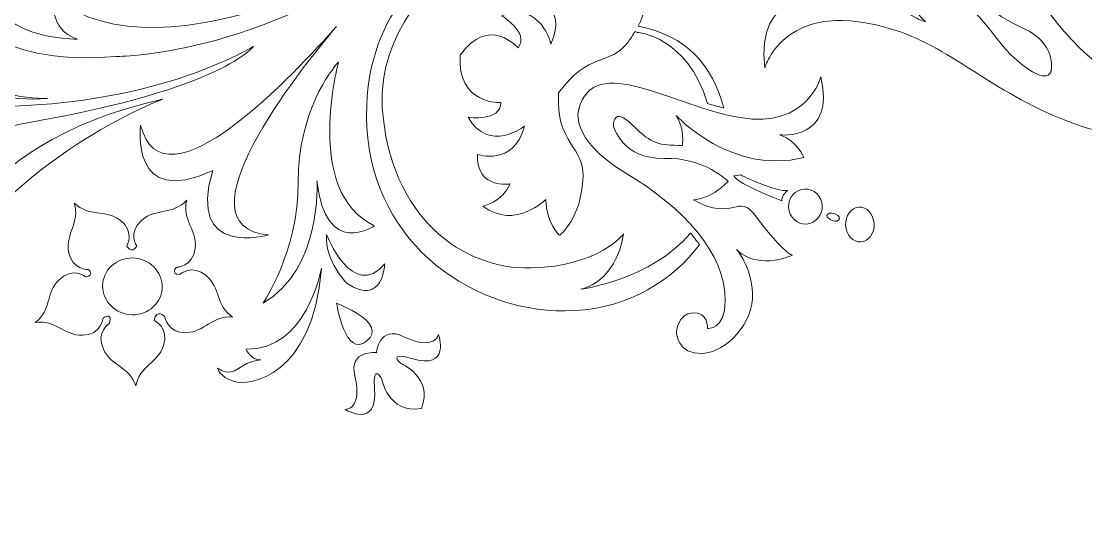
# Model space of a CAD drawing. Header units: millimetres. Extents: x -1420 to -489, y -454 to 898.
# Drawn here: x -693.1 to -604.5, y -260.8 to -218.6 of the extents above; entities that cross this region are included whole.
import ezdxf

# ---------------------------------------------------------------- set-up
doc = ezdxf.new("R2010")
doc.units = ezdxf.units.MM
doc.header["$MEASUREMENT"] = 0
doc.layers.add('Layer 1', color=7, linetype='Continuous')

msp = doc.modelspace()

# ---------------------------------------------------------------- linework, layer by layer
at = {"layer": 'Layer 1', "color": 1, "lineweight": 20}
msp.add_open_spline([(-710.7467, -67.766), (-710.7467, -67.766), (-493.7468, -67.766), (-493.7468, -67.766), (-493.7468, -67.766), (-490.9929, -67.7659), (-488.7466, -69.9335), (-488.7467, -72.591), (-488.7467, -72.591), (-488.7467, -72.591), (-488.7467, -448.9409), (-488.7467, -448.9409), (-488.7467, -448.9409), (-488.7467, -451.5984), (-490.9928, -453.7659), (-493.7467, -453.7659), (-493.7467, -453.7659), (-493.7467, -453.7659), (-710.7467, -453.7659), (-710.7467, -453.7659)], degree=3, knots=[0, 0, 0, 0, 0.1666667, 0.1666667, 0.1666667, 0.1666667, 0.3333333, 0.3333333, 0.3333333, 0.3333333, 0.5, 0.5, 0.5, 0.5, 0.6666667, 0.6666667, 0.6666667, 0.6666667, 1, 1, 1, 1], dxfattribs=at)
at = {"layer": 'Layer 1', "color": 250, "lineweight": 9}
for points, knots in [([(-605.6, -227.0367), (-605.6, -227.0367), (-605.6, -227.0367), (-605.6, -227.0367), (-605.6, -227.0367), (-599.2913, -229.3024), (-590.3174, -229.7752), (-583.6609, -226.3408), (-583.6609, -226.3408), (-583.6609, -226.3408), (-583.351, -225.4825), (-583.351, -225.4825), (-583.351, -225.4825), (-583.351, -225.4825), (-589.5808, -228.1773), (-598.3262, -225.0349), (-598.3262, -225.0349), (-607.07, -221.8926), (-614.1138, -210.8648), (-609.0091, -202.7452), (-609.0091, -202.7452), (-609.0091, -202.7452), (-615.9726, -205.8021), (-612.3209, -214.6135), (-612.3209, -214.6135), (-612.68, -213.9009), (-613.6329, -212.5974), (-615.7723, -212.7782), (-615.7723, -212.7782), (-615.7723, -212.7782), (-615.3851, -216.601), (-609.6557, -219.1851), (-609.6557, -219.1851), (-607.0114, -220.379), (-607.3999, -222.5856), (-607.3999, -222.5856), (-607.3999, -222.5856), (-607.3999, -222.5856), (-607.4842, -224.1725), (-610.2714, -221.7944), (-610.2714, -221.7944), (-613.0591, -219.418), (-612.7562, -216.7753), (-619.5833, -215.0496), (-619.5833, -215.0496), (-619.5833, -215.0496), (-619.3007, -217.4191), (-617.8584, -218.5833), (-617.8584, -218.5833), (-617.8584, -218.5833), (-619.2506, -218.4065), (-621.3627, -215.9458), (-621.3627, -215.9458), (-622.5705, -214.5402), (-624.2653, -214.1265), (-625.7495, -214.1041), (-625.7495, -214.1041), (-631.4548, -206.4935), (-646.1083, -206.9593), (-646.1083, -206.9593), (-646.1083, -206.9593), (-646.1083, -206.9593), (-651.7635, -206.7207), (-651.5163, -208.5389), (-651.5163, -208.5389), (-651.2699, -210.3558), (-645.697, -208.9978), (-645.697, -208.9978), (-645.697, -208.9978), (-634.2702, -208.7254), (-627.6031, -212.9032), (-625.9311, -214.1057), (-625.9311, -214.1057), (-626.967, -214.1098), (-627.8853, -214.295), (-628.4338, -214.4575), (-628.4338, -214.4575), (-628.4338, -214.4575), (-627.6719, -215.9446), (-626.3819, -216.4076), (-626.3819, -216.4076), (-626.3819, -216.4076), (-632.0859, -216.0594), (-631.2247, -222.4427), (-631.2247, -222.4427), (-631.2247, -222.4427), (-629.5804, -216.3078), (-620.3065, -219.3211), (-620.3065, -219.3211), (-615.598, -220.853), (-611.9043, -224.7686), (-605.6, -227.0367)], [0, 0, 0, 0, 0.0416667, 0.0416667, 0.0416667, 0.0416667, 0.0833333, 0.0833333, 0.0833333, 0.0833333, 0.125, 0.125, 0.125, 0.125, 0.1666667, 0.1666667, 0.1666667, 0.1666667, 0.2083333, 0.2083333, 0.2083333, 0.2083333, 0.25, 0.25, 0.25, 0.25, 0.2916667, 0.2916667, 0.2916667, 0.2916667, 0.3333333, 0.3333333, 0.3333333, 0.3333333, 0.375, 0.375, 0.375, 0.375, 0.4166667, 0.4166667, 0.4166667, 0.4166667, 0.4583333, 0.4583333, 0.4583333, 0.4583333, 0.5, 0.5, 0.5, 0.5, 0.5416667, 0.5416667, 0.5416667, 0.5416667, 0.5833333, 0.5833333, 0.5833333, 0.5833333, 0.625, 0.625, 0.625, 0.625, 0.6666667, 0.6666667, 0.6666667, 0.6666667, 0.7083333, 0.7083333, 0.7083333, 0.7083333, 0.75, 0.75, 0.75, 0.75, 0.7916667, 0.7916667, 0.7916667, 0.7916667, 0.8333333, 0.8333333, 0.8333333, 0.8333333, 0.875, 0.875, 0.875, 0.875, 0.9166667, 0.9166667, 0.9166667, 0.9166667, 1, 1, 1, 1]), ([(-685.1983, -221.4829), (-685.1983, -221.4829), (-685.1983, -221.4829), (-685.1983, -221.4829), (-685.1983, -221.4829), (-685.1983, -221.4829), (-673.523, -221.6132), (-660.4857, -212.0575), (-660.4857, -212.0575), (-660.4857, -212.0575), (-681.2411, -224.2507), (-690.4177, -216.4931), (-690.4177, -216.4931), (-690.4177, -216.4931), (-690.8828, -219.2637), (-688.4009, -220.0492), (-688.4009, -220.0492), (-688.4009, -220.0492), (-695.7065, -220.1925), (-696.3006, -214.8195), (-696.3006, -214.8195), (-696.7354, -210.8762), (-692.0877, -212.2326), (-692.0877, -212.2326), (-692.0877, -212.2326), (-692.0877, -212.2326), (-692.7042, -209.2152), (-695.4862, -209.9714), (-695.4862, -209.9714), (-695.4862, -209.9714), (-693.8166, -206.9105), (-690.3392, -210.6925), (-690.3392, -210.6925), (-690.3392, -210.6925), (-689.7308, -210.66), (-689.8094, -209.1395), (-689.8094, -209.1395), (-689.8896, -207.6186), (-692.0184, -206.2818), (-694.0728, -206.3884), (-694.0728, -206.3884), (-696.1259, -206.4964), (-699.5932, -208.7368), (-699.3546, -213.3003), (-699.3546, -213.3003), (-699.1168, -217.865), (-695.6026, -222.3332), (-685.1983, -221.4829)], [0, 0, 0, 0, 0.0769231, 0.0769231, 0.0769231, 0.0769231, 0.1538462, 0.1538462, 0.1538462, 0.1538462, 0.2307692, 0.2307692, 0.2307692, 0.2307692, 0.3076923, 0.3076923, 0.3076923, 0.3076923, 0.3846154, 0.3846154, 0.3846154, 0.3846154, 0.4615385, 0.4615385, 0.4615385, 0.4615385, 0.5384615, 0.5384615, 0.5384615, 0.5384615, 0.6153846, 0.6153846, 0.6153846, 0.6153846, 0.6923077, 0.6923077, 0.6923077, 0.6923077, 0.7692308, 0.7692308, 0.7692308, 0.7692308, 0.8461538, 0.8461538, 0.8461538, 0.8461538, 1, 1, 1, 1]), ([(-636.0008, -225.3912), (-636.0008, -225.3912), (-636.0008, -225.3912), (-636.0008, -225.3912), (-636.0008, -225.3912), (-635.5504, -225.5329), (-635.1, -225.6608), (-634.6538, -225.7756), (-634.6538, -225.7756), (-635.5911, -222.2236), (-637.7407, -219.7014), (-641.7826, -218.9677), (-641.7826, -218.9677), (-640.6461, -216.7822), (-641.0443, -215.2487), (-641.0443, -215.2487), (-641.0443, -215.2487), (-641.0443, -215.2487), (-642.5506, -215.3261), (-643.8186, -216.8494), (-643.8186, -216.8494), (-643.8186, -216.8494), (-644.1688, -213.2538), (-647.5209, -213.1064), (-647.5209, -213.1064), (-647.5209, -213.1064), (-646.4792, -214.4534), (-646.9382, -215.9882), (-646.9382, -215.9882), (-646.9382, -215.9882), (-648.7791, -213.819), (-650.596, -216.1787), (-650.596, -216.1787), (-650.596, -216.1787), (-647.5734, -217.2619), (-649.0226, -220.4662), (-649.0226, -220.4662), (-649.0226, -220.4662), (-649.8594, -216.8425), (-653.1394, -218.0922), (-653.1394, -218.0922), (-653.1394, -218.0922), (-650.8004, -219.4783), (-651.7566, -220.7703), (-651.7566, -220.7703), (-651.7566, -220.7703), (-654.2095, -217.9729), (-656.5644, -221.3877), (-656.5644, -221.3877), (-656.8828, -225.5203), (-653.1545, -225.3269), (-653.1545, -225.3269), (-653.1545, -225.3269), (-653.2241, -226.9317), (-655.9153, -226.5387), (-655.9153, -226.5387), (-655.9153, -226.5387), (-654.1541, -229.5732), (-651.2231, -227.2851), (-651.2231, -227.2851), (-651.2231, -227.2851), (-652.1116, -230.6885), (-655.1416, -229.6253), (-655.1416, -229.6253), (-655.1416, -229.6253), (-655.2161, -232.6032), (-652.4211, -232.0758), (-652.4211, -232.0758), (-652.4211, -232.0758), (-653.0307, -233.5572), (-654.688, -233.9485), (-654.688, -233.9485), (-654.688, -233.9485), (-651.9903, -235.945), (-649.4559, -233.3691), (-649.4559, -233.3691), (-649.4559, -233.3691), (-649.4294, -235.3513), (-648.3072, -236.3616), (-648.3072, -236.3616), (-648.3072, -236.3616), (-648.3072, -236.3616), (-646.4911, -235.0305), (-646.3522, -231.4528), (-646.3522, -231.4528), (-646.2557, -228.9318), (-648.6289, -228.8003), (-648.3955, -224.5186), (-648.3955, -224.5186), (-645.8807, -221.044), (-644.1273, -222.312), (-642.6145, -220.2919), (-642.6145, -220.2919), (-642.3905, -219.9918), (-642.202, -219.7014), (-642.0322, -219.418), (-642.0322, -219.418), (-641.985, -219.4376), (-641.9398, -219.4571), (-641.8693, -219.4742), (-641.8693, -219.4742), (-641.8693, -219.4742), (-637.7049, -219.7352), (-636.0008, -225.3912)], [0, 0, 0, 0, 0.037037, 0.037037, 0.037037, 0.037037, 0.0740741, 0.0740741, 0.0740741, 0.0740741, 0.1111111, 0.1111111, 0.1111111, 0.1111111, 0.1481481, 0.1481481, 0.1481481, 0.1481481, 0.1851852, 0.1851852, 0.1851852, 0.1851852, 0.2222222, 0.2222222, 0.2222222, 0.2222222, 0.2592593, 0.2592593, 0.2592593, 0.2592593, 0.2962963, 0.2962963, 0.2962963, 0.2962963, 0.3333333, 0.3333333, 0.3333333, 0.3333333, 0.3703704, 0.3703704, 0.3703704, 0.3703704, 0.4074074, 0.4074074, 0.4074074, 0.4074074, 0.4444444, 0.4444444, 0.4444444, 0.4444444, 0.4814815, 0.4814815, 0.4814815, 0.4814815, 0.5185185, 0.5185185, 0.5185185, 0.5185185, 0.5555556, 0.5555556, 0.5555556, 0.5555556, 0.5925926, 0.5925926, 0.5925926, 0.5925926, 0.6296296, 0.6296296, 0.6296296, 0.6296296, 0.6666667, 0.6666667, 0.6666667, 0.6666667, 0.7037037, 0.7037037, 0.7037037, 0.7037037, 0.7407407, 0.7407407, 0.7407407, 0.7407407, 0.7777778, 0.7777778, 0.7777778, 0.7777778, 0.8148148, 0.8148148, 0.8148148, 0.8148148, 0.8518519, 0.8518519, 0.8518519, 0.8518519, 0.8888889, 0.8888889, 0.8888889, 0.8888889, 0.9259259, 0.9259259, 0.9259259, 0.9259259, 1, 1, 1, 1]), ([(-664.3374, -227.3609), (-664.3374, -227.3609), (-664.3374, -227.3609), (-664.3374, -227.3609), (-664.3374, -227.3609), (-663.8239, -237.1723), (-655.2792, -243.0543), (-647.0648, -242.6268), (-647.0648, -242.6268), (-642.4911, -242.3869), (-638.9008, -240.0903), (-636.6665, -237.1443), (-636.6665, -237.1443), (-636.8938, -236.8205), (-637.1442, -236.4988), (-637.4154, -236.1792), (-637.4154, -236.1792), (-640.6734, -240.0749), (-646.5481, -240.8437), (-646.5481, -240.8437), (-646.5481, -240.8437), (-646.5481, -240.8437), (-643.6736, -240.3892), (-642.9769, -236.2354), (-642.9769, -236.2354), (-642.9769, -236.2354), (-644.9706, -238.9315), (-650.682, -239.0772), (-650.682, -239.0772), (-656.3958, -239.2234), (-662.4639, -234.8126), (-663.0519, -225.6918), (-663.0519, -225.6918), (-663.4587, -219.3814), (-658.1345, -214.6807), (-658.1345, -214.6807), (-658.1345, -214.6807), (-658.1345, -214.6807), (-658.0111, -214.1407), (-658.2612, -213.7714), (-658.2612, -213.7714), (-658.2612, -213.7714), (-664.8501, -217.5494), (-664.3374, -227.3609)], [0, 0, 0, 0, 0.0833333, 0.0833333, 0.0833333, 0.0833333, 0.1666667, 0.1666667, 0.1666667, 0.1666667, 0.25, 0.25, 0.25, 0.25, 0.3333333, 0.3333333, 0.3333333, 0.3333333, 0.4166667, 0.4166667, 0.4166667, 0.4166667, 0.5, 0.5, 0.5, 0.5, 0.5833333, 0.5833333, 0.5833333, 0.5833333, 0.6666667, 0.6666667, 0.6666667, 0.6666667, 0.75, 0.75, 0.75, 0.75, 0.8333333, 0.8333333, 0.8333333, 0.8333333, 1, 1, 1, 1]), ([(-683.1614, -227.1955), (-683.1614, -227.1955), (-683.1614, -227.1955), (-683.1614, -227.1955), (-683.1614, -227.1955), (-683.1614, -227.1955), (-684.1008, -234.2389), (-677.165, -230.9703), (-677.165, -230.9703), (-677.165, -230.9703), (-677.1638, -230.9703), (-677.1638, -230.9703), (-677.1638, -230.9703), (-679.3492, -238.3215), (-672.527, -236.3294), (-672.527, -236.3294), (-672.527, -236.3294), (-680.2455, -235.6193), (-670.0744, -222.7917), (-666.8645, -218.9791), (-666.8645, -218.9791), (-670.1514, -222.7257), (-681.2956, -234.719), (-683.1614, -227.1955)], [0, 0, 0, 0, 0.1428571, 0.1428571, 0.1428571, 0.1428571, 0.2857143, 0.2857143, 0.2857143, 0.2857143, 0.4285714, 0.4285714, 0.4285714, 0.4285714, 0.5714286, 0.5714286, 0.5714286, 0.5714286, 0.7142857, 0.7142857, 0.7142857, 0.7142857, 1, 1, 1, 1]), ([(-712.5853, -239.4604), (-712.5853, -239.4604), (-712.5853, -239.4604), (-712.5853, -239.4604), (-712.5853, -239.4604), (-705.0949, -228.8341), (-694.6196, -226.9695), (-694.6196, -226.9695), (-694.6196, -226.9695), (-709.5741, -232.4154), (-707.3797, -244.4405), (-707.3797, -244.4405), (-707.3797, -244.4405), (-706.2346, -239.8057), (-703.9865, -239.3733), (-703.9865, -239.3733), (-703.9865, -239.3733), (-703.9865, -239.3733), (-703.8447, -228.9477), (-692.2701, -226.9414), (-692.2701, -226.9414), (-676.307, -224.1725), (-673.7645, -220.6453), (-673.7645, -220.6453), (-673.7645, -220.6453), (-673.7645, -220.6453), (-683.8439, -226.9272), (-700.502, -225.3745), (-700.502, -225.3745), (-714.4303, -224.078), (-714.8986, -229.6799), (-716.0693, -231.4768), (-716.0693, -231.4768), (-716.0693, -231.4768), (-713.9616, -228.0832), (-710.1857, -227.8169), (-710.1857, -227.8169), (-710.1857, -227.8169), (-711.0668, -228.5422), (-711.2525, -230.015), (-711.2525, -230.015), (-711.2525, -230.015), (-706.5966, -225.7463), (-700.4292, -226.2105), (-700.4292, -226.2105), (-697.0441, -226.4646), (-695.2011, -226.4956), (-694.2222, -226.4728), (-694.2222, -226.4728), (-700.2809, -227.145), (-710.4149, -232.4993), (-713.0267, -236.9394), (-713.0267, -236.9394), (-715.7924, -241.6418), (-712.5853, -239.4604), (-712.5853, -239.4604)], [0, 0, 0, 0, 0.0666667, 0.0666667, 0.0666667, 0.0666667, 0.1333333, 0.1333333, 0.1333333, 0.1333333, 0.2, 0.2, 0.2, 0.2, 0.2666667, 0.2666667, 0.2666667, 0.2666667, 0.3333333, 0.3333333, 0.3333333, 0.3333333, 0.4, 0.4, 0.4, 0.4, 0.4666667, 0.4666667, 0.4666667, 0.4666667, 0.5333333, 0.5333333, 0.5333333, 0.5333333, 0.6, 0.6, 0.6, 0.6, 0.6666667, 0.6666667, 0.6666667, 0.6666667, 0.7333333, 0.7333333, 0.7333333, 0.7333333, 0.8, 0.8, 0.8, 0.8, 0.8666667, 0.8666667, 0.8666667, 0.8666667, 1, 1, 1, 1]), ([(-628.9253, -238.0169), (-628.9253, -238.0169), (-628.9253, -238.0169), (-628.9253, -238.0169), (-628.9253, -238.0169), (-628.9253, -238.0169), (-629.5727, -237.9973), (-631.9964, -234.7454), (-631.9964, -234.7454), (-633.4712, -232.7632), (-633.795, -235.2968), (-637.1743, -233.4143), (-637.1743, -233.4143), (-637.1743, -233.4143), (-635.8008, -233.42), (-634.2795, -231.8893), (-634.2795, -231.8893), (-634.2795, -231.8893), (-636.2162, -229.8566), (-639.6424, -229.9588), (-639.6424, -229.9588), (-643.071, -230.0598), (-643.8251, -227.2811), (-643.8251, -227.2811), (-643.8251, -227.2811), (-643.8251, -227.2811), (-643.9175, -225.5301), (-642.2281, -227.1955), (-642.2281, -227.1955), (-640.5382, -228.8618), (-640.0846, -228.8382), (-638.0978, -228.8858), (-638.0978, -228.8858), (-638.0978, -228.8858), (-637.8657, -227.5013), (-638.6093, -226.397), (-638.6093, -226.397), (-638.6093, -226.397), (-633.9986, -231.4178), (-627.9785, -229.8835), (-627.9785, -229.8835), (-627.9785, -229.8835), (-628.5861, -228.4652), (-629.9832, -228.0046), (-629.9832, -228.0046), (-629.9832, -228.0046), (-625.3048, -228.5238), (-626.5749, -223.1736), (-626.5749, -223.1736), (-626.5749, -223.1736), (-627.6446, -227.4997), (-633.2615, -226.5737), (-633.2615, -226.5737), (-638.8772, -225.6494), (-645.4474, -221.0354), (-646.7183, -225.9047), (-646.7183, -225.9047), (-646.7183, -225.9047), (-647.5848, -228.3149), (-642.7819, -231.1906), (-642.7819, -231.1906), (-637.9794, -234.065), (-634.4827, -237.8556), (-634.5234, -241.8185), (-634.5234, -241.8185), (-634.5487, -244.258), (-636.004, -244.1066), (-636.004, -244.1066), (-636.004, -244.1066), (-636.004, -244.1066), (-635.925, -242.7318), (-637.2175, -242.7978), (-637.2175, -242.7978), (-638.5116, -242.865), (-638.5792, -244.4702), (-638.5792, -244.4702), (-638.5792, -244.4702), (-638.5792, -244.4702), (-638.4843, -246.2965), (-636.4308, -246.1898), (-636.4308, -246.1898), (-634.376, -246.0819), (-632.1421, -243.6004), (-632.2684, -241.1662), (-632.2684, -241.1662), (-632.3771, -239.1167), (-633.2986, -237.8768), (-633.5897, -237.5343), (-633.5897, -237.5343), (-633.2322, -237.9171), (-631.7985, -239.1432), (-628.9253, -238.0169)], [0, 0, 0, 0, 0.0416667, 0.0416667, 0.0416667, 0.0416667, 0.0833333, 0.0833333, 0.0833333, 0.0833333, 0.125, 0.125, 0.125, 0.125, 0.1666667, 0.1666667, 0.1666667, 0.1666667, 0.2083333, 0.2083333, 0.2083333, 0.2083333, 0.25, 0.25, 0.25, 0.25, 0.2916667, 0.2916667, 0.2916667, 0.2916667, 0.3333333, 0.3333333, 0.3333333, 0.3333333, 0.375, 0.375, 0.375, 0.375, 0.4166667, 0.4166667, 0.4166667, 0.4166667, 0.4583333, 0.4583333, 0.4583333, 0.4583333, 0.5, 0.5, 0.5, 0.5, 0.5416667, 0.5416667, 0.5416667, 0.5416667, 0.5833333, 0.5833333, 0.5833333, 0.5833333, 0.625, 0.625, 0.625, 0.625, 0.6666667, 0.6666667, 0.6666667, 0.6666667, 0.7083333, 0.7083333, 0.7083333, 0.7083333, 0.75, 0.75, 0.75, 0.75, 0.7916667, 0.7916667, 0.7916667, 0.7916667, 0.8333333, 0.8333333, 0.8333333, 0.8333333, 0.875, 0.875, 0.875, 0.875, 0.9166667, 0.9166667, 0.9166667, 0.9166667, 1, 1, 1, 1]), ([(-700.4345, -221.7985), (-700.4345, -221.7985), (-700.4345, -221.7985), (-700.4345, -221.7985), (-700.4345, -221.7985), (-700.4345, -221.7985), (-697.7152, -225.4853), (-690.9129, -224.9759), (-690.9129, -224.9759), (-692.8748, -225.0097), (-696.2635, -224.5329), (-700.4345, -221.7985)], [0, 0, 0, 0, 0.25, 0.25, 0.25, 0.25, 0.5, 0.5, 0.5, 0.5, 1, 1, 1, 1]), ([(-663.725, -235.5692), (-663.725, -235.5692), (-663.725, -235.5692), (-663.725, -235.5692), (-663.725, -235.5692), (-669.653, -232.7241), (-666.6918, -221.9471), (-666.6918, -221.9471), (-666.6918, -221.9471), (-667.3234, -222.604), (-670.0553, -226.1055), (-670.0472, -231.9244), (-670.0472, -231.9244), (-670.0386, -237.742), (-672.9692, -242.0026), (-672.9692, -242.0026), (-672.9692, -242.0026), (-668.069, -239.2108), (-668.4876, -231.8401), (-668.4876, -231.8401), (-668.4876, -231.8401), (-667.7644, -238.3439), (-663.725, -235.5692), (-663.725, -235.5692)], [0, 0, 0, 0, 0.1428571, 0.1428571, 0.1428571, 0.1428571, 0.2857143, 0.2857143, 0.2857143, 0.2857143, 0.4285714, 0.4285714, 0.4285714, 0.4285714, 0.5714286, 0.5714286, 0.5714286, 0.5714286, 0.7142857, 0.7142857, 0.7142857, 0.7142857, 1, 1, 1, 1]), ([(-699.7247, -239.6176), (-699.7247, -239.6176), (-699.7247, -239.6176), (-699.7247, -239.6176), (-699.7247, -239.6176), (-692.5507, -229.1468), (-681.3095, -225.0235), (-681.3095, -225.0235), (-681.3095, -225.0235), (-698.6497, -228.9502), (-699.7247, -239.6176), (-699.7247, -239.6176)], [0, 0, 0, 0, 0.25, 0.25, 0.25, 0.25, 0.5, 0.5, 0.5, 0.5, 1, 1, 1, 1]), ([(-633.8088, -231.408), (-633.8088, -231.408), (-633.8088, -231.408), (-633.8088, -231.408), (-633.8088, -231.408), (-633.4273, -232.1504), (-629.8105, -233.4872), (-629.8105, -233.4872), (-629.8105, -233.4872), (-629.9091, -233.0718), (-629.3219, -232.6215), (-629.3219, -232.6215), (-629.3219, -232.6215), (-630.2275, -232.8222), (-633.24, -231.3408), (-633.24, -231.3408), (-633.24, -231.3408), (-633.24, -231.3408), (-633.8088, -231.408), (-633.8088, -231.408)], [0, 0, 0, 0, 0.1666667, 0.1666667, 0.1666667, 0.1666667, 0.3333333, 0.3333333, 0.3333333, 0.3333333, 0.5, 0.5, 0.5, 0.5, 0.6666667, 0.6666667, 0.6666667, 0.6666667, 1, 1, 1, 1]), ([(-627.9309, -232.5176), (-627.9309, -232.5176), (-627.9309, -232.5176), (-627.9309, -232.5176), (-627.9309, -232.5176), (-628.7037, -232.5571), (-629.2958, -233.2416), (-629.2535, -234.0438), (-629.2535, -234.0438), (-629.2115, -234.8452), (-628.551, -235.4637), (-627.7794, -235.4218), (-627.7794, -235.4218), (-627.0069, -235.3823), (-626.4149, -234.699), (-626.4572, -233.8981), (-626.4572, -233.8981), (-626.4984, -233.0959), (-627.1584, -232.4769), (-627.9309, -232.5176)], [0, 0, 0, 0, 0.1666667, 0.1666667, 0.1666667, 0.1666667, 0.3333333, 0.3333333, 0.3333333, 0.3333333, 0.5, 0.5, 0.5, 0.5, 0.6666667, 0.6666667, 0.6666667, 0.6666667, 1, 1, 1, 1]), ([(-685.7463, -243.679), (-685.7463, -243.679), (-685.7463, -243.679), (-685.7463, -243.679), (-685.7463, -243.679), (-685.7463, -243.679), (-686.9191, -244.4099), (-686.2582, -245.8392), (-686.2582, -245.8392), (-685.5945, -247.2672), (-684.0903, -247.2546), (-683.5613, -248.8887), (-683.5613, -248.8887), (-683.2364, -247.2001), (-681.7387, -247.0331), (-681.2529, -245.5346), (-681.2529, -245.5346), (-680.7655, -244.0324), (-682.0196, -243.4485), (-682.0196, -243.4485), (-682.0196, -243.4485), (-681.8653, -242.3796), (-681.1548, -243.1415), (-681.1548, -243.1415), (-681.1548, -243.1415), (-681.1548, -243.1415), (-680.9402, -244.5076), (-679.3659, -244.4531), (-679.3659, -244.4531), (-677.7905, -244.3997), (-677.2192, -243.0083), (-675.504, -243.161), (-675.504, -243.161), (-676.9284, -242.2), (-676.5009, -240.7594), (-677.6903, -239.7271), (-677.6903, -239.7271), (-678.8814, -238.6957), (-679.9083, -239.6245), (-679.9083, -239.6245), (-679.9083, -239.6245), (-680.693, -239.5642), (-680.1844, -239.0243), (-680.1844, -239.0243), (-680.1844, -239.0243), (-680.1844, -239.0243), (-678.8044, -239.0174), (-678.6224, -237.4472), (-678.6224, -237.4472), (-678.4404, -235.8819), (-679.7336, -235.1091), (-679.3268, -233.4367), (-679.3268, -233.4367), (-680.4869, -234.7047), (-681.8511, -234.0679), (-683.047, -235.0879), (-683.047, -235.0879), (-684.243, -236.1132), (-683.4791, -237.2636), (-683.4791, -237.2636), (-683.4791, -237.2636), (-683.9616, -237.968), (-684.3057, -237.2522), (-684.3057, -237.2522), (-684.3057, -237.2522), (-684.3057, -237.2522), (-683.6122, -236.0587), (-684.87, -235.1058), (-684.87, -235.1058), (-686.1234, -234.1562), (-687.4456, -234.8733), (-688.6774, -233.6749), (-688.6774, -233.6749), (-688.1753, -235.3237), (-689.4168, -236.1694), (-689.1452, -237.7237), (-689.1452, -237.7237), (-688.8724, -239.2768), (-687.49, -239.2035), (-687.49, -239.2035), (-687.49, -239.2035), (-687.49, -239.2035), (-686.9517, -239.7129), (-687.7339, -239.8183), (-687.7339, -239.8183), (-687.7339, -239.8183), (-688.813, -238.9514), (-689.9401, -240.0525), (-689.9401, -240.0525), (-691.0672, -241.1507), (-690.5546, -242.5665), (-691.9228, -243.6057), (-691.9228, -243.6057), (-690.2198, -243.3549), (-689.5647, -244.7084), (-687.9916, -244.6705), (-687.9916, -244.6705), (-686.4137, -244.6314), (-686.2814, -243.2579), (-686.2814, -243.2579), (-686.2814, -243.2579), (-686.2814, -243.2579), (-685.491, -242.6252), (-685.7463, -243.679)], [0, 0, 0, 0, 0.037037, 0.037037, 0.037037, 0.037037, 0.0740741, 0.0740741, 0.0740741, 0.0740741, 0.1111111, 0.1111111, 0.1111111, 0.1111111, 0.1481481, 0.1481481, 0.1481481, 0.1481481, 0.1851852, 0.1851852, 0.1851852, 0.1851852, 0.2222222, 0.2222222, 0.2222222, 0.2222222, 0.2592593, 0.2592593, 0.2592593, 0.2592593, 0.2962963, 0.2962963, 0.2962963, 0.2962963, 0.3333333, 0.3333333, 0.3333333, 0.3333333, 0.3703704, 0.3703704, 0.3703704, 0.3703704, 0.4074074, 0.4074074, 0.4074074, 0.4074074, 0.4444444, 0.4444444, 0.4444444, 0.4444444, 0.4814815, 0.4814815, 0.4814815, 0.4814815, 0.5185185, 0.5185185, 0.5185185, 0.5185185, 0.5555556, 0.5555556, 0.5555556, 0.5555556, 0.5925926, 0.5925926, 0.5925926, 0.5925926, 0.6296296, 0.6296296, 0.6296296, 0.6296296, 0.6666667, 0.6666667, 0.6666667, 0.6666667, 0.7037037, 0.7037037, 0.7037037, 0.7037037, 0.7407407, 0.7407407, 0.7407407, 0.7407407, 0.7777778, 0.7777778, 0.7777778, 0.7777778, 0.8148148, 0.8148148, 0.8148148, 0.8148148, 0.8518519, 0.8518519, 0.8518519, 0.8518519, 0.8888889, 0.8888889, 0.8888889, 0.8888889, 0.9259259, 0.9259259, 0.9259259, 0.9259259, 1, 1, 1, 1]), ([(-625.0235, -234.9743), (-625.0235, -234.9743), (-625.0235, -234.9743), (-625.0235, -234.9743), (-625.0235, -234.9743), (-624.9331, -234.6204), (-625.9682, -234.2967), (-626.0663, -234.7104), (-626.0663, -234.7104), (-626.1351, -234.9995), (-625.1477, -235.4552), (-625.0235, -234.9743)], [0, 0, 0, 0, 0.25, 0.25, 0.25, 0.25, 0.5, 0.5, 0.5, 0.5, 1, 1, 1, 1]), ([(-622.1405, -235.4006), (-622.1405, -235.4006), (-622.1405, -235.4006), (-622.1405, -235.4006), (-622.1405, -235.4006), (-622.182, -234.598), (-622.746, -233.9766), (-623.3996, -234.0117), (-623.3996, -234.0117), (-624.0527, -234.0438), (-624.5499, -234.723), (-624.508, -235.5256), (-624.508, -235.5256), (-624.4664, -236.3278), (-623.8996, -236.948), (-623.2469, -236.9142), (-623.2469, -236.9142), (-622.5945, -236.8808), (-622.0977, -236.2032), (-622.1405, -235.4006)], [0, 0, 0, 0, 0.1666667, 0.1666667, 0.1666667, 0.1666667, 0.3333333, 0.3333333, 0.3333333, 0.3333333, 0.5, 0.5, 0.5, 0.5, 0.6666667, 0.6666667, 0.6666667, 0.6666667, 1, 1, 1, 1]), ([(-667.6964, -236.294), (-667.6964, -236.294), (-667.6964, -236.294), (-667.6964, -236.294), (-667.6964, -236.294), (-667.8703, -238.4518), (-665.9996, -240.3542), (-665.9996, -240.3542), (-665.9996, -240.3542), (-662.9436, -242.3405), (-662.854, -238.7295), (-662.854, -238.7295), (-662.854, -238.7295), (-665.4837, -241.9056), (-667.6964, -236.294), (-667.6964, -236.294)], [0, 0, 0, 0, 0.2, 0.2, 0.2, 0.2, 0.4, 0.4, 0.4, 0.4, 0.6, 0.6, 0.6, 0.6, 1, 1, 1, 1]), ([(-684.1135, -242.9534), (-684.1135, -242.9534), (-684.1135, -242.9534), (-684.1135, -242.9534), (-684.1135, -242.9534), (-685.4739, -242.7994), (-686.4541, -241.6222), (-686.3079, -240.3233), (-686.3079, -240.3233), (-686.158, -239.0296), (-684.9332, -238.1024), (-683.5719, -238.2583), (-683.5719, -238.2583), (-682.211, -238.418), (-681.2297, -239.5964), (-681.3779, -240.8942), (-681.3779, -240.8942), (-681.5257, -242.1874), (-682.7526, -243.1134), (-684.1135, -242.9534)], [0, 0, 0, 0, 0.1666667, 0.1666667, 0.1666667, 0.1666667, 0.3333333, 0.3333333, 0.3333333, 0.3333333, 0.5, 0.5, 0.5, 0.5, 0.6666667, 0.6666667, 0.6666667, 0.6666667, 1, 1, 1, 1]), ([(-675.3729, -248.5202), (-675.3729, -248.5202), (-675.3729, -248.5202), (-675.3729, -248.5202), (-675.3729, -248.5202), (-674.1224, -248.8944), (-668.8537, -248.1834), (-668.1244, -239.1281), (-668.1244, -239.1281), (-668.1244, -239.1281), (-669.3378, -245.974), (-674.3916, -245.8249), (-674.3916, -245.8249), (-674.3916, -245.8249), (-673.9742, -246.7831), (-673.1639, -246.7204), (-673.1639, -246.7204), (-673.1639, -246.7204), (-674.0943, -246.7481), (-675.0069, -247.4427), (-675.0069, -247.4427), (-675.9169, -248.1386), (-676.7546, -247.4032), (-676.7546, -247.4032), (-676.7546, -247.4032), (-676.7546, -247.4032), (-676.6226, -248.1468), (-675.3729, -248.5202)], [0, 0, 0, 0, 0.125, 0.125, 0.125, 0.125, 0.25, 0.25, 0.25, 0.25, 0.375, 0.375, 0.375, 0.375, 0.5, 0.5, 0.5, 0.5, 0.625, 0.625, 0.625, 0.625, 0.75, 0.75, 0.75, 0.75, 1, 1, 1, 1]), ([(-664.3362, -245.1433), (-664.3362, -245.1433), (-664.3362, -245.1433), (-664.3362, -245.1433), (-664.3362, -245.1433), (-662.4981, -243.6647), (-666.8515, -242.0176), (-666.8515, -242.0176), (-666.8515, -242.0176), (-666.8515, -242.0176), (-666.8519, -242.0176), (-666.8519, -242.0176), (-666.8519, -242.0176), (-666.8519, -242.0176), (-666.1722, -246.6218), (-664.3362, -245.1449), (-664.3362, -245.1449), (-664.3362, -245.1449), (-664.3362, -245.1433), (-664.3362, -245.1433)], [0, 0, 0, 0, 0.1666667, 0.1666667, 0.1666667, 0.1666667, 0.3333333, 0.3333333, 0.3333333, 0.3333333, 0.5, 0.5, 0.5, 0.5, 0.6666667, 0.6666667, 0.6666667, 0.6666667, 1, 1, 1, 1]), ([(-663.1105, -248.2816), (-663.1105, -248.2816), (-663.1105, -248.2816), (-663.1105, -248.2816), (-663.1105, -248.2816), (-663.1105, -248.2816), (-662.6007, -251.2191), (-659.8069, -250.7728), (-659.8069, -250.7728), (-659.8069, -250.7728), (-659.8057, -250.7716), (-659.8057, -250.7716), (-659.8057, -250.7716), (-658.7722, -248.137), (-661.5322, -247.0107), (-661.5322, -247.0107), (-661.5322, -247.0107), (-661.5322, -247.0107), (-662.6715, -245.9947), (-660.6339, -246.6092), (-660.6339, -246.6092), (-657.2994, -247.6109), (-658.3825, -244.6033), (-658.3825, -244.6033), (-658.3825, -244.6033), (-658.3825, -244.6033), (-658.646, -246.0383), (-661.259, -244.7927), (-661.259, -244.7927), (-663.3218, -243.8077), (-663.547, -246.1214), (-663.547, -246.1214), (-663.547, -246.1214), (-663.547, -246.1214), (-663.5491, -246.1226), (-663.5491, -246.1226), (-663.5491, -246.1226), (-663.5491, -246.1226), (-665.8554, -245.8473), (-665.3363, -248.0739), (-665.3363, -248.0739), (-664.677, -250.8934), (-666.1352, -250.8433), (-666.1352, -250.8433), (-666.1352, -250.8433), (-666.1352, -250.8433), (-663.4298, -252.5462), (-663.6969, -249.0728), (-663.6969, -249.0728), (-663.8585, -246.95), (-663.1105, -248.2816), (-663.1105, -248.2816)], [0, 0, 0, 0, 0.0714286, 0.0714286, 0.0714286, 0.0714286, 0.1428571, 0.1428571, 0.1428571, 0.1428571, 0.2142857, 0.2142857, 0.2142857, 0.2142857, 0.2857143, 0.2857143, 0.2857143, 0.2857143, 0.3571429, 0.3571429, 0.3571429, 0.3571429, 0.4285714, 0.4285714, 0.4285714, 0.4285714, 0.5, 0.5, 0.5, 0.5, 0.5714286, 0.5714286, 0.5714286, 0.5714286, 0.6428571, 0.6428571, 0.6428571, 0.6428571, 0.7142857, 0.7142857, 0.7142857, 0.7142857, 0.7857143, 0.7857143, 0.7857143, 0.7857143, 0.8571429, 0.8571429, 0.8571429, 0.8571429, 1, 1, 1, 1])]:
    msp.add_open_spline(points, degree=3, knots=knots, dxfattribs=at)

doc.saveas('drawing.dxf')
